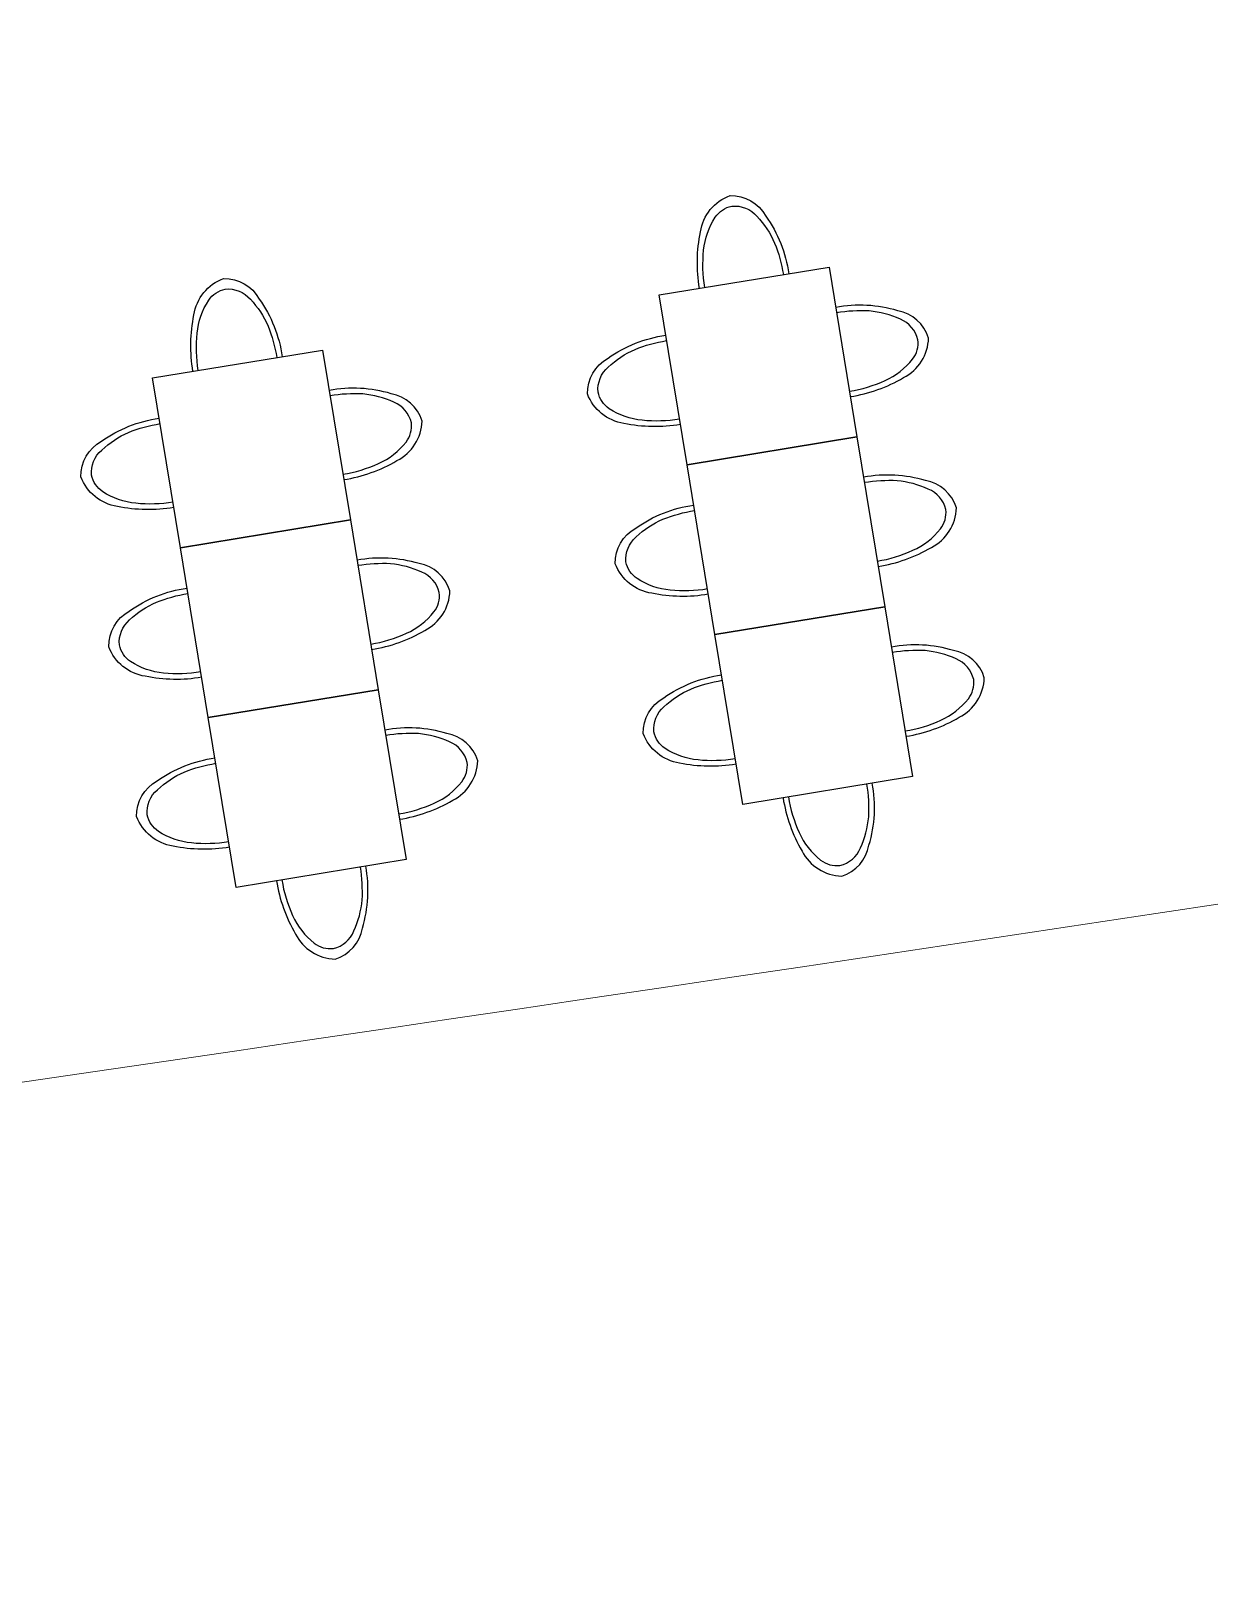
# Model space of a CAD drawing. Header units: metres. Extents: x 2 to 659295185, y -28 to 1124222152.
# Drawn here: x 655551.28 to 655556.76, y 1126414.63 to 1126421.78 of the extents above; entities that cross this region are included whole.
import ezdxf

# ---------------------------------------------------------------- set-up
doc = ezdxf.new("R2010")
doc.units = ezdxf.units.M
doc.header["$MEASUREMENT"] = 0
doc.linetypes.add('CCSM_C1_CUERPO EL$0$DASHED', pattern=[0.75, 0.5, -0.25])
doc.linetypes.add('DASHDOT', pattern=[1, 0.5, -0.25, 0, -0.25])
doc.layers.get('0').update_dxf_attribs({"linetype": 'CONTINUOUS'})
for name, color, linetype in [('CCSM_C1_CUERPO CK$0$A-VISTA 4', 8, 'CONTINUOUS'), ('CCSM_C1_CUERPO EL$0$A-PROYECCIONES', 5, 'CCSM_C1_CUERPO EL$0$DASHED'), ('MESAS DE FERIA', 7, 'CONTINUOUS'), ('Numero de manzana', 6, 'CONTINUOUS')]:
    doc.layers.add(name, color=color, linetype=linetype)
doc.layers.add('LOCALES ASIGNADOS', color=41, linetype='DASHDOT', lineweight=0)

# ---------------------------------------------------------------- blocks, each defined once
blk = doc.blocks.new('MF')
at = {"color": 3}
for points in [[(-1004119.4162, 828092.0059, 0.093661), (-1004119.4633, 828092.2641, 0.272986), (-1004119.6262, 828092.409, 0.280612), (-1004119.7745, 828092.2879, 0.119482), (-1004119.8362, 828092.006, -9.41961)], [(-1004119.4412, 828092.006, 0.066967), (-1004119.464, 828092.1775, 0.121337), (-1004119.5417, 828092.3199, 0.195362), (-1004119.6262, 828092.359, 0.239129), (-1004119.7337, 828092.2936, 0.082612), (-1004119.7948, 828092.1575, 0.050831), (-1004119.8112, 828092.006, 0.401558)], [(-1004118.6162, 828092.0059, 0.093661), (-1004118.6633, 828092.2641, 0.272986), (-1004118.8262, 828092.409, 0.280612), (-1004118.9745, 828092.2879, 0.119482), (-1004119.0362, 828092.006, -9.41961)], [(-1004118.6412, 828092.006, 0.066967), (-1004118.664, 828092.1775, 0.121337), (-1004118.7417, 828092.3199, 0.195362), (-1004118.8262, 828092.359, 0.239129), (-1004118.9337, 828092.2936, 0.082612), (-1004118.9948, 828092.1575, 0.050831), (-1004119.0112, 828092.006, 0.401558)], [(-1004117.8162, 828092.0059, 0.093661), (-1004117.8633, 828092.2641, 0.272986), (-1004118.0262, 828092.409, 0.280612), (-1004118.1745, 828092.2879, 0.119482), (-1004118.2362, 828092.006, -9.41961)], [(-1004117.8412, 828092.006, 0.066967), (-1004117.864, 828092.1775, 0.121337), (-1004117.9417, 828092.3199, 0.195362), (-1004118.0262, 828092.359, 0.239129), (-1004118.1337, 828092.2936, 0.082612), (-1004118.1948, 828092.1575, 0.050831), (-1004118.2112, 828092.006, 0.401558)], [(-1004120.0262, 828091.396, -0.093661), (-1004120.2844, 828091.443, -0.272986), (-1004120.4292, 828091.6059, -0.280612), (-1004120.3082, 828091.7542, -0.119482), (-1004120.0263, 828091.816, 9.41961)], [(-1004120.0262, 828091.421, -0.066967), (-1004120.1977, 828091.4437, -0.121337), (-1004120.3402, 828091.5214, -0.195362), (-1004120.3792, 828091.6059, -0.239129), (-1004120.3138, 828091.7134, -0.082612), (-1004120.1777, 828091.7745, -0.050831), (-1004120.0263, 828091.791, -0.401558)], [(-1004117.6263, 828091.396, 0.093661), (-1004117.3681, 828091.443, 0.272986), (-1004117.2232, 828091.6059, 0.280612), (-1004117.3443, 828091.7542, 0.119482), (-1004117.6262, 828091.816, -9.41961)], [(-1004117.6262, 828091.421, 0.066967), (-1004117.4547, 828091.4437, 0.121337), (-1004117.3123, 828091.5214, 0.195362), (-1004117.2732, 828091.6059, 0.239129), (-1004117.3386, 828091.7134, 0.082612), (-1004117.4747, 828091.7745, 0.050831), (-1004117.6262, 828091.791, 0.401558)], [(-1004119.4162, 828091.206, -0.093661), (-1004119.4633, 828090.9478, -0.272986), (-1004119.6262, 828090.803, -0.280612), (-1004119.7745, 828090.924, -0.119482), (-1004119.8362, 828091.2059, 9.41961)], [(-1004119.4412, 828091.206, -0.066967), (-1004119.464, 828091.0345, -0.121337), (-1004119.5417, 828090.892, -0.195362), (-1004119.6262, 828090.853, -0.239129), (-1004119.7337, 828090.9183, -0.082612), (-1004119.7948, 828091.0545, -0.050831), (-1004119.8112, 828091.2059, -0.401558)], [(-1004118.6162, 828091.206, -0.093661), (-1004118.6633, 828090.9478, -0.272986), (-1004118.8262, 828090.803, -0.280612), (-1004118.9745, 828090.924, -0.119482), (-1004119.0362, 828091.2059, 9.41961)], [(-1004118.6412, 828091.206, -0.066967), (-1004118.664, 828091.0345, -0.121337), (-1004118.7417, 828090.892, -0.195362), (-1004118.8262, 828090.853, -0.239129), (-1004118.9337, 828090.9183, -0.082612), (-1004118.9948, 828091.0545, -0.050831), (-1004119.0112, 828091.2059, -0.401558)], [(-1004117.8162, 828091.206, -0.093661), (-1004117.8633, 828090.9478, -0.272986), (-1004118.0262, 828090.803, -0.280612), (-1004118.1745, 828090.924, -0.119482), (-1004118.2362, 828091.2059, 9.41961)], [(-1004117.8412, 828091.206, -0.066967), (-1004117.864, 828091.0345, -0.121337), (-1004117.9417, 828090.892, -0.195362), (-1004118.0262, 828090.853, -0.239129), (-1004118.1337, 828090.9183, -0.082612), (-1004118.1948, 828091.0545, -0.050831), (-1004118.2112, 828091.2059, -0.401558)]]:
    blk.add_lwpolyline(points, format="xyb", dxfattribs=at)
at = {"color": 7}
for points in [[(-1004120.0262, 828092.006), (-1004119.2262, 828092.006), (-1004119.2262, 828091.206), (-1004120.0262, 828091.206), (-1004120.0262, 828092.006)], [(-1004119.2262, 828092.006), (-1004118.4262, 828092.006), (-1004118.4262, 828091.206), (-1004119.2262, 828091.206), (-1004119.2262, 828092.006)], [(-1004118.4262, 828092.006), (-1004117.6262, 828092.006), (-1004117.6262, 828091.206), (-1004118.4262, 828091.206), (-1004118.4262, 828092.006)]]:
    blk.add_lwpolyline(points, dxfattribs=at)

msp = doc.modelspace()

# ---------------------------------------------------------------- hatches: boundary and pattern name
at = {"layer": 'LOCALES ASIGNADOS'}
h = msp.add_hatch(color=256, dxfattribs=at)
edge = h.paths.add_edge_path()
edge.add_arc((219491.1056, 1054914.3756), 441878.9229, 9.308049718, 9.309563548, ccw=False)
edge.add_line((655551.8097, 1126384.9626), (655564.5398, 1126387.0492))
edge.add_line((655564.5398, 1126387.0492), (655562.5867, 1126398.9652))
edge.add_line((655562.5867, 1126398.9652), (655552.3922, 1126397.2942))
edge.add_line((655552.3922, 1126397.2942), (655552.4569, 1126396.8995))
edge.add_line((655552.4569, 1126396.8995), (655549.9212, 1126396.4839))
h = msp.add_hatch(color=256, dxfattribs=at)
edge = h.paths.add_edge_path()
edge.add_line((655513.5683, 1126469.8955), (655525.4103, 1126471.8365))
edge.add_arc((823004.9948, 1153921.5169), 169714.1602, 189.307944851, 189.309970477)
edge.add_line((655526.3809, 1126465.9155), (655514.5388, 1126463.9745))
edge.add_line((655514.5388, 1126463.9745), (655513.5683, 1126469.8955))
h = msp.add_hatch(color=256, dxfattribs=at)
edge = h.paths.add_edge_path()
edge.add_line((655527.1552, 1126387.0016), (655538.9973, 1126388.9427))
edge.add_arc((823018.0965, 1153841.5836), 169714.1602, 189.306932041, 189.308957667, ccw=False)
edge.add_line((655538.0268, 1126394.8637), (655526.1848, 1126392.9226))
edge.add_line((655526.1848, 1126392.9226), (655527.1552, 1126387.0016))
h.paths.add_polyline_path([(655539.9677, 1126383.0216), (655538.9972, 1126388.9427), (655527.1552, 1126387.0017), (655528.1257, 1126381.0806)])

# ---------------------------------------------------------------- linework, layer by layer
at = {"layer": 'CCSM_C1_CUERPO CK$0$A-VISTA 4', "lineweight": 5}
msp.add_arc((655377.7276, 1127600.5384), 1196.2927, 278.1177294, 282.1897732, dxfattribs=at)
at = {"layer": 'CCSM_C1_CUERPO EL$0$A-PROYECCIONES', "lineweight": 5}
msp.add_lwpolyline([(655421.1065, 1126403.1157, 0.00621), (655452.1715, 1126404.6309, 0.009224), (655503.3398, 1126408.847, 0.005832), (655535.1153, 1126412.626), (655535.6132, 1126409.5887, 0.019472), (655631.4645, 1126426.348, 0.070715)], format="xyb", dxfattribs=at)
at = {"layer": 'MESAS DE FERIA'}
msp.add_arc((655435.616, 1127281.3346), 876.538, 277.3238872, 283.2378814, dxfattribs=at)
at = {"layer": 'Numero de manzana', "lineweight": -2}
msp.add_circle((655575.4972, 1126468.5723), 47.2457, dxfattribs=at)

# ---------------------------------------------------------------- block references
at = {"layer": 'MESAS DE FERIA', "color": 7, "rotation": 279.3095457305654}
for p in [(804.6925, 1567.1653), (802.3393, 1566.7795)]:
    msp.add_blockref('MF', p, dxfattribs=at)

doc.saveas('drawing.dxf')
